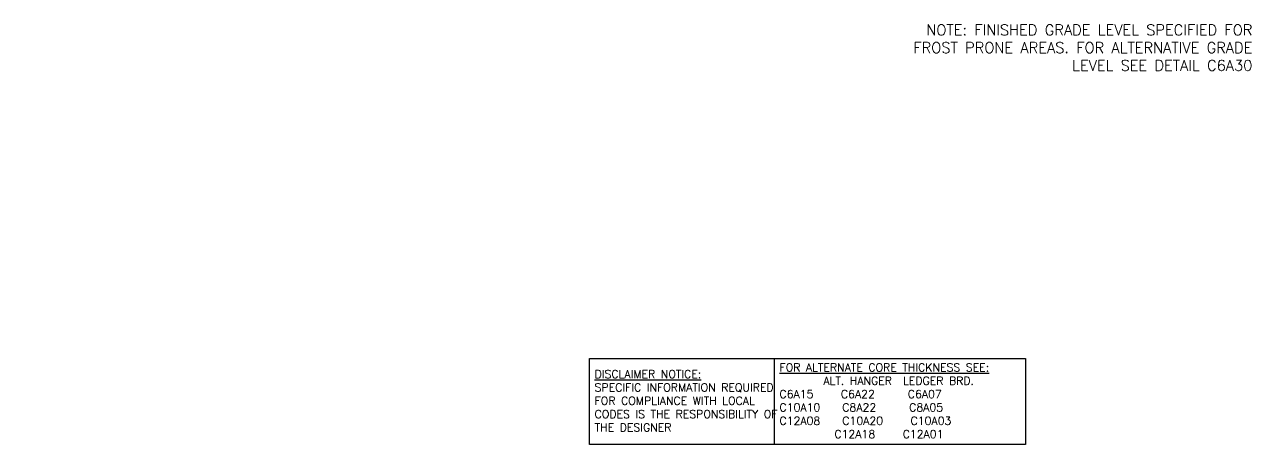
# Model space of a CAD drawing. Header units: inches. Extents: x 94.9 to 181.1, y -57.9 to 31.
# Drawn here: x 94.9 to 181.1, y -57.9 to -28.4 of the extents above; entities that cross this region are included whole.
import ezdxf

# ---------------------------------------------------------------- set-up
doc = ezdxf.new("R2010")
doc.units = ezdxf.units.IN
doc.header["$LTSCALE"] = 0.5
doc.header["$MEASUREMENT"] = 0
doc.layers.add('TEXT', color=4, linetype='Continuous')
doc.styles.add('ROMANS', font='romans.shx', dxfattribs={"height": 1.125})
doc.styles.get("Standard").update_dxf_attribs({"font": 'romans.shx', "height": 1.125})

msp = doc.modelspace()

# ---------------------------------------------------------------- hatches: boundary and pattern name
h = msp.add_hatch()
h.set_pattern_fill('AR-CONC', color=256, scale=0.5, style=0)
h.paths.add_polyline_path([(95.498, -33.128), (95.31, -32.94), (95.06, -32.94), (94.873, -33.128), (94.873, -33.494), (95.233, -33.544, -0.045848), (95.498, -33.618)])
h = msp.add_hatch()
h.set_pattern_fill('AR-CONC', color=256, scale=0.5, style=0)
h.paths.add_polyline_path([(96.748, -33.128), (96.56, -32.94), (96.31, -32.94), (96.123, -33.128), (96.123, -33.458, -0.024057), (96.182, -33.432, -1), (96.346, -33.841, 0.286317), (96.159, -34.115, -0.056846), (96.332, -34.408, 0.62505), (96.78, -34.065, -0.638777), (96.905, -33.942, 0.087457), (97.242, -34.021), (97.347, -34.021), (97.347, -33.951), (97.299, -33.951, -0.414214), (97.237, -33.888), (97.237, -33.821, -0.138251), (97.274, -33.69), (96.748, -33.69)])

# ---------------------------------------------------------------- linework, layer by layer
at = {"layer": 'TEXT'}
msp.add_lwpolyline([(134.566, -51.855), (147.55, -51.855), (147.55, -57.893), (134.566, -57.893)], close=True, dxfattribs=at)
msp.add_lwpolyline([(147.55, -51.855), (165.21, -51.855), (165.21, -57.893), (147.55, -57.893)], dxfattribs=at)

# ---------------------------------------------------------------- texts
at = {"layer": 'TEXT', "insert": (181.156, -30.007), "char_height": 0.75, "width": 27.2137, "attachment_point": 6, "style": 'ROMANS'}
msp.add_mtext('\\A1;NOTE: FINISHED GRADE LEVEL SPECIFIED FOR FROST PRONE AREAS. FOR ALTERNATIVE GRADE LEVEL SEE DETAIL C6A30', dxfattribs=at)
at = {"layer": 'TEXT', "char_height": 0.5625, "attachment_point": 4}
for s, insert, width in [('{\\LFOR ALTERNATE CORE THICKNESS SEE:\\P}        ALT. HANGER  LEDGER BRD.\\PC6A15     C6A22      C6A07     \\PC10A10    C8A22      C8A05\\PC12A08    C10A20     C10A03\\P          C12A18     C12A01', (147.925, -54.821), 23.33295), ('{\\LDISCLAIMER NOTICE:}\\PSPECIFIC INFORMATION REQUIRED FOR COMPLIANCE WITH LOCAL CODES IS THE RESPONSIBILITY OF THE DESIGNER', (134.933, -54.821), 14.00235)]:
    msp.add_mtext(s, dxfattribs=dict(at, insert=insert, width=width))

doc.saveas('drawing.dxf')
